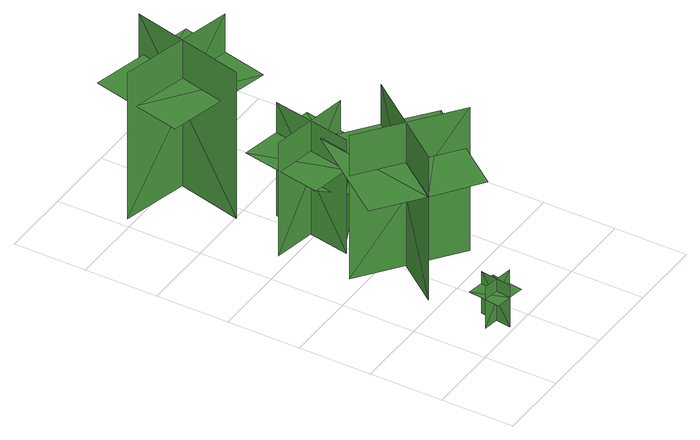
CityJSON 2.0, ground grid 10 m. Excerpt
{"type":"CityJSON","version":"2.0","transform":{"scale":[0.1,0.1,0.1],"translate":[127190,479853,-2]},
"CityObjects":{
"tree1":{"type":"SolitaryVegetationObject","geometry":[{"type":"MultiSurface","lod":"1","boundaries":[[[0,1,2]],[[0,2,3]],[[4,5,6]],[[4,6,7]],[[8,9,10]],[[8,10,11]],[[8,11,12]],[[8,12,13]]]}]},
"tree2":{"type":"SolitaryVegetationObject","geometry":[{"type":"MultiSurface","lod":"1","boundaries":[[[14,15,16]],[[14,16,17]],[[18,19,20]],[[18,20,21]],[[22,23,24]],[[22,24,25]],[[22,25,26]],[[22,26,27]]]}]},
"tree3":{"type":"SolitaryVegetationObject","geometry":[{"type":"MultiSurface","lod":"1","boundaries":[[[28,29,30]],[[28,30,31]],[[32,33,34]],[[32,34,35]],[[36,37,38]],[[36,38,39]],[[36,39,40]],[[36,40,41]]]}]},
"tree4":{"type":"SolitaryVegetationObject","geometry":[{"type":"MultiSurface","lod":"1","boundaries":[[[42,43,44]],[[42,44,45]],[[46,47,48]],[[46,48,49]],[[50,51,52]],[[50,52,53]],[[50,53,54]],[[50,54,55]]]}]},
"tree5":{"type":"SolitaryVegetationObject","geometry":[{"type":"MultiSurface","lod":"1","boundaries":[[[56,57,58]],[[56,58,59]],[[60,61,62]],[[60,62,63]],[[64,65,66]],[[64,66,67]],[[64,68,69]],[[64,69,65]]]}]}
},
"vertices":[
[48,29,4],[92,22,4],[92,22,66],[48,29,66],[66,5,4],[72,49,4],[72,49,66],[66,5,66],[66,5,48],[87,2,48],[94,46,48],[72,49,48],[50,52,48],[44,8,48],
[49,220,3],[172,126,3],[172,126,218],[49,220,218],[62,117,3],[156,241,3],[156,241,218],[62,117,218],[62,117,158],[124,71,158],[217,194,158],[156,241,158],[94,288,158],[0,164,158],
[41,315,5],[152,295,5],[152,295,175],[41,315,175],[88,248,5],[109,359,5],[109,359,175],[88,248,175],[88,248,130],[141,238,130],[162,348,130],[109,359,130],[55,369,130],[34,258,130],
[151,240,7],[120,311,7],[120,311,115],[151,240,115],[170,288,7],[99,256,7],[99,256,115],[170,288,115],[170,288,85],[154,323,85],[84,292,85],[99,256,85],[115,221,85],[186,253,85],
[14,510,2],[175,471,2],[175,471,221],[14,510,221],[83,399,2],[122,560,2],[122,560,221],[83,399,221],[28,507,164],[175,471,164],[190,535,164],[43,570,164],[13,443,164],[160,408,164]
]}
